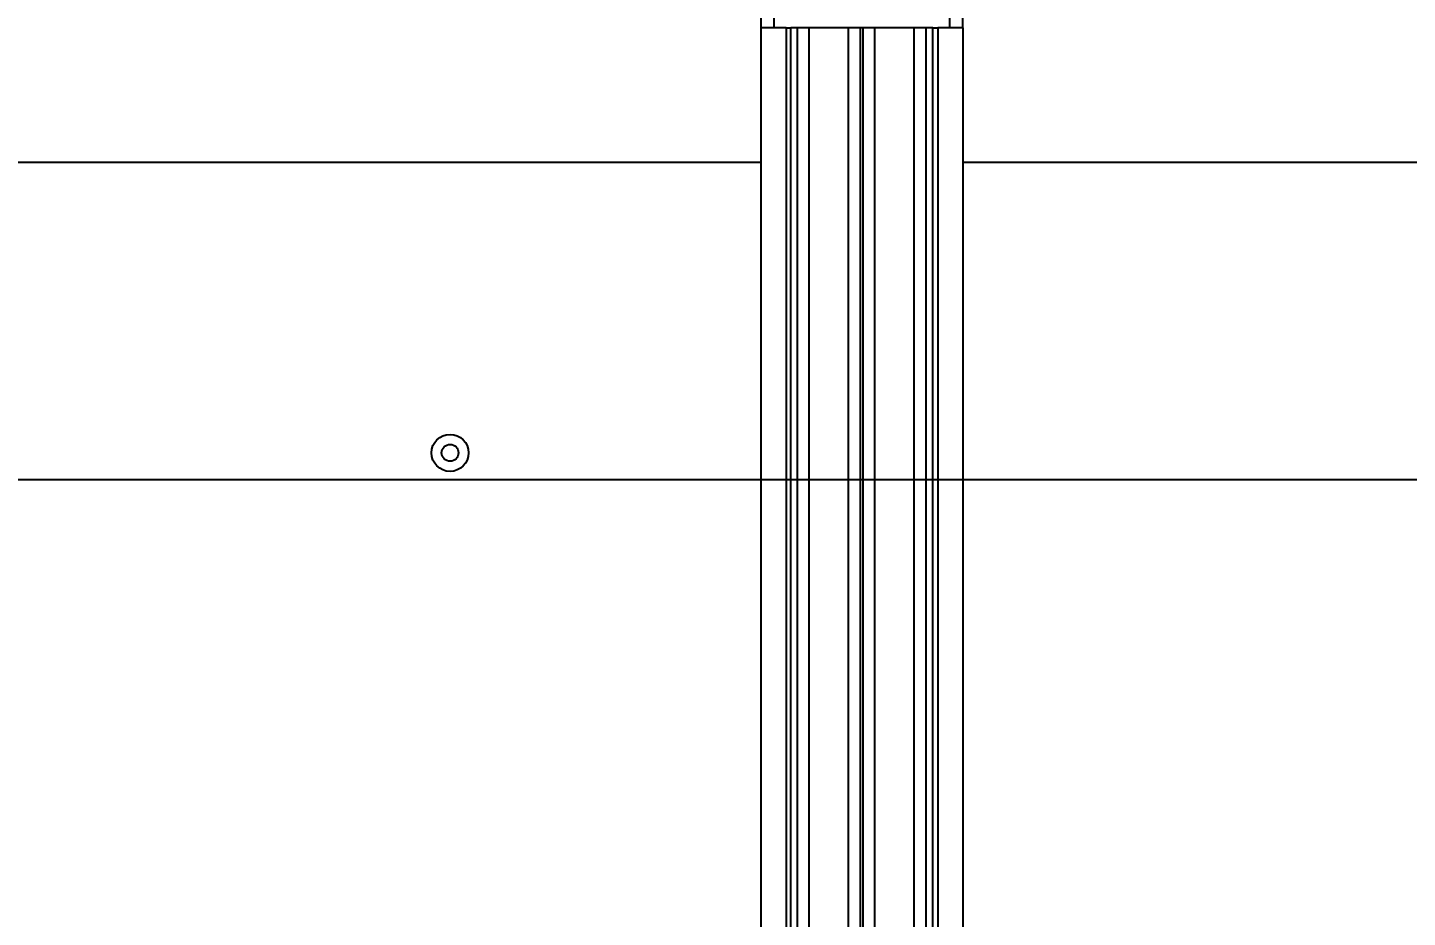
# Model space of a CAD drawing. Header units: millimetres. Extents: x -383313 to -161684, y -117025 to 99224.
# Drawn here: x -348336.8 to -347927.2, y -3387.6 to -3123.4 of the extents above; entities that cross this region are included whole.
import ezdxf

# ---------------------------------------------------------------- set-up
doc = ezdxf.new("R2010")
doc.units = ezdxf.units.MM
doc.header["$MEASUREMENT"] = 0
doc.layers.get('Defpoints').update_dxf_attribs({"color": 31})
for name, color, linetype in [('001__КОНСТРУКТИВ__размеры внутр.', 7, 'Continuous'), ('PV-10B1', 7, 'Continuous'), ('PV-3401', 7, 'Continuous')]:
    doc.layers.add(name, color=color, linetype=linetype)
doc.styles.add('PSTUDIO', font='arial.ttf')
doc.dimstyles.new('PS_TICK', dxfattribs={"dimscale": 100, "dimtxt": 2.5, "dimasz": 1, "dimexe": 2, "dimexo": 2, "dimgap": 1, "dimtad": 1, "dimdec": 0, "dimzin": 0, "dimdsep": 46, "dimtxsty": 'PSTUDIO', "dimblk": 'ARCHTICK', "dimcen": 2, "dimdle": 1.5, "dimse1": 1, "dimse2": 1, "dimadec": 0, "dimazin": 0, "dimtfac": 1, "dimtdec": 0, "dimtix": 1, "dimtmove": 1, "dimatfit": 3, "dimldrblk": 'ARCHTICK', "dimfxl": 1, "dimtolj": 1, "dimtzin": 0, "dimarcsym": 0})

# ---------------------------------------------------------------- blocks, each defined once
blk = doc.blocks.new('_ArchTick')
at = {"color": 0, "linetype": 'ByBlock', "const_width": 0.15}
blk.add_lwpolyline([(-0.5, -0.5), (0.5, 0.5)], dxfattribs=at)
blk = doc.blocks.new('*D267')
at = {"layer": '001__КОНСТРУКТИВ__размеры внутр.', "color": 0, "lineweight": -2, "ltscale": 100, "transparency": 16777216}
for p, q in [((-349188.38, -1822.52), (-349188.38, -4257.72)), ((-344174, -2819.4), (-344174, -4257.72)), ((-349338.38, -4057.72), (-344024, -4057.72))]:
    blk.add_line(p, q, dxfattribs=at)
at = {"layer": 'Defpoints', "color": 0, "ltscale": 100, "transparency": 16777216}
for p in [(-349188.38, -1622.52), (-344174, -2619.4), (-344174, -4057.72)]:
    blk.add_point(p, dxfattribs=at)
at = {"layer": '001__КОНСТРУКТИВ__размеры внутр.', "color": 0, "lineweight": -2, "ltscale": 100, "transparency": 16777216, "xscale": 100, "yscale": 100, "zscale": 100, "rotation": 180}
blk.add_blockref('_ArchTick', (-349188.38, -4057.72), dxfattribs=at)
at = {"layer": '001__КОНСТРУКТИВ__размеры внутр.', "color": 0, "lineweight": -2, "ltscale": 100, "transparency": 16777216, "xscale": 100, "yscale": 100, "zscale": 100}
blk.add_blockref('_ArchTick', (-344174, -4057.72), dxfattribs=at)
at = {"layer": '001__КОНСТРУКТИВ__размеры внутр.', "color": 0, "ltscale": 100, "transparency": 16777216, "insert": (-346681.19, -3830.08), "char_height": 250, "attachment_point": 5, "style": 'PSTUDIO'}
blk.add_mtext('\\A1;5014', dxfattribs=at)
blk = doc.blocks.new('*U200')
at = {"layer": 'PV-3401'}
for p, q in [((-1618.6, 5802.65), (-1618.6, 5357.65)), ((-1658.6, 5357.65), (-1738.6, 5357.65)), ((-1658.6, 5357.65), (1031.4, 5357.65)), ((-1658.6, 5357.65), (-1658.6, 5350.15)), ((-1738.6, 5353.65), (-1658.6, 5353.65)), ((-1658.6, 5348.7), (-1658.6, 5350.15)), ((-1658.6, 5350.15), (1146.4, 5350.15)), ((-1658.6, 5348.7), (-1658.6, 5346.69)), ((1146.4, 5348.7), (-1658.6, 5348.7)), ((-1658.6, 5346.69), (-1658.6, 5343.19)), ((1146.4, 5346.69), (-1658.6, 5346.69)), ((-1658.6, 5343.19), (-1658.6, 5331.51)), ((1146.4, 5343.19), (-1658.6, 5343.19)), ((-1658.6, 5331.51), (-1658.6, 5328.01)), ((1146.4, 5331.51), (-1658.6, 5331.51)), ((-1658.6, 5328.01), (-1658.6, 5327.23)), ((1146.4, 5328.01), (-1658.6, 5328.01)), ((-1658.6, 5327.23), (-1658.6, 5323.73)), ((1146.4, 5327.23), (-1658.6, 5327.23)), ((-1658.6, 5323.73), (-1658.6, 5312.05)), ((1146.4, 5323.73), (-1658.6, 5323.73)), ((-1658.6, 5312.05), (-1658.6, 5308.55)), ((1146.4, 5312.05), (-1658.6, 5312.05)), ((-1658.6, 5308.55), (-1658.6, 5306.54)), ((1146.4, 5308.55), (-1658.6, 5308.55)), ((1146.4, 5306.54), (-1658.6, 5306.54)), ((-1658.6, 5305.15), (-1658.6, 5306.54)), ((-1658.6, 5305.15), (-1658.6, 5297.65)), ((-1658.6, 5305.15), (1146.4, 5305.15)), ((-1658.6, 5301.65), (-1738.6, 5301.65)), ((-1738.6, 5297.65), (-1658.6, 5297.65)), ((-1658.6, 5297.65), (1031.4, 5297.65)), ((-1618.6, 5297.65), (-1618.6, 4852.65))]:
    blk.add_line(p, q, dxfattribs=at)
blk = doc.blocks.new('A$C4af2c1f4')
at = {"layer": 'PV-10B1'}
blk.add_line((1190.73, 555.5), (-4, 555.5), dxfattribs=at)
for radius in [5.5, 2.5]:
    blk.add_circle((526.94, 563.5), radius, dxfattribs=at)

msp = doc.modelspace()

# ---------------------------------------------------------------- block references
at = {"ltscale": 100}
msp.add_blockref('A$C4af2c1f4', (-348738.30781, -3813.17737), dxfattribs=at)
at = {"layer": 'PV-3401', "rotation": 270}
msp.add_blockref('*U200', (-353416.7874, -4782.09965), dxfattribs=at)

# ---------------------------------------------------------------- dimensions: what is measured, and where the dimension line sits
at = {"layer": '001__КОНСТРУКТИВ__размеры внутр.', "ltscale": 100}
dim = msp.add_linear_dim(base=(-344174.00217, -4057.72011), p1=(-349188.38174, -1622.52354), p2=(-344174.00217, -2619.3977), dimstyle='PS_TICK', override={"dimse1": 0, "dimse2": 0}, dxfattribs=at)
dim.commit()
dim.dimension.update_dxf_attribs({"geometry": '*D267', "text_midpoint": (-346681.19195, -3830.07686)})

doc.saveas('drawing.dxf')
